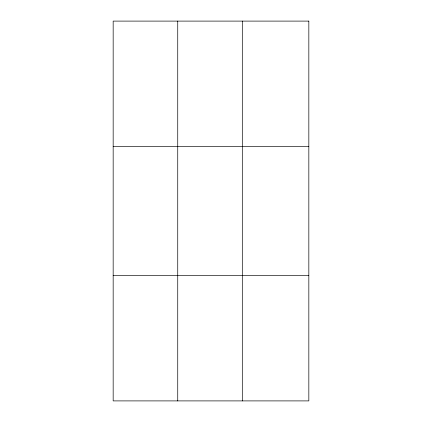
<?xml version="1.0" encoding="UTF-8"?>
<svg xmlns="http://www.w3.org/2000/svg" width="422" height="422" viewBox="0 0 422 422"><rect width="100%" height="100%" fill="white"/><g stroke="black" fill="none" stroke-linecap="round" stroke-linejoin="round"><path stroke-width="0.63" d="M177.736 400.9L177.736 21.1M242.307 400.9L242.307 21.1M113.165 146.434L308.835 146.434M113.165 275.566L308.835 275.566M308.835 21.1L308.835 400.9L113.165 400.9L113.165 21.1L308.835 21.1"/></g></svg>
